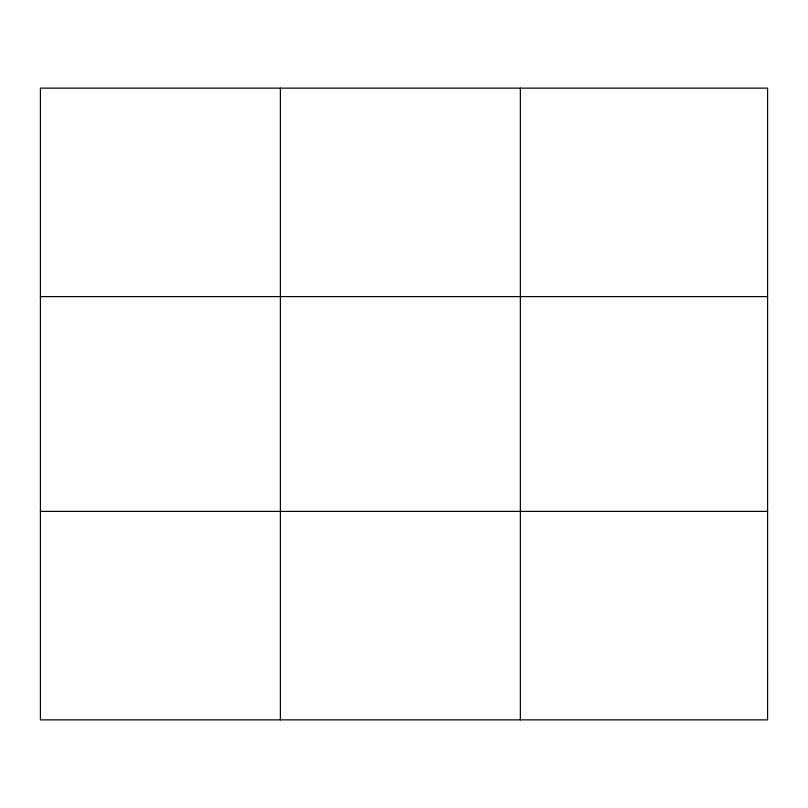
<?xml version="1.0" encoding="UTF-8"?>
<svg xmlns="http://www.w3.org/2000/svg" width="808" height="808" viewBox="0 0 808 808"><rect width="100%" height="100%" fill="white"/><g stroke="black" fill="none" stroke-linecap="round" stroke-linejoin="round"><path stroke-width="1.21" d="M280.376 719.857L280.376 88.143M520.352 719.857L520.352 88.143M40.4 296.607L767.6 296.607M40.4 511.393L767.6 511.393M767.6 678.165L767.6 719.857L40.4 719.857L40.4 88.143L767.6 88.143L767.6 678.165"/></g></svg>
